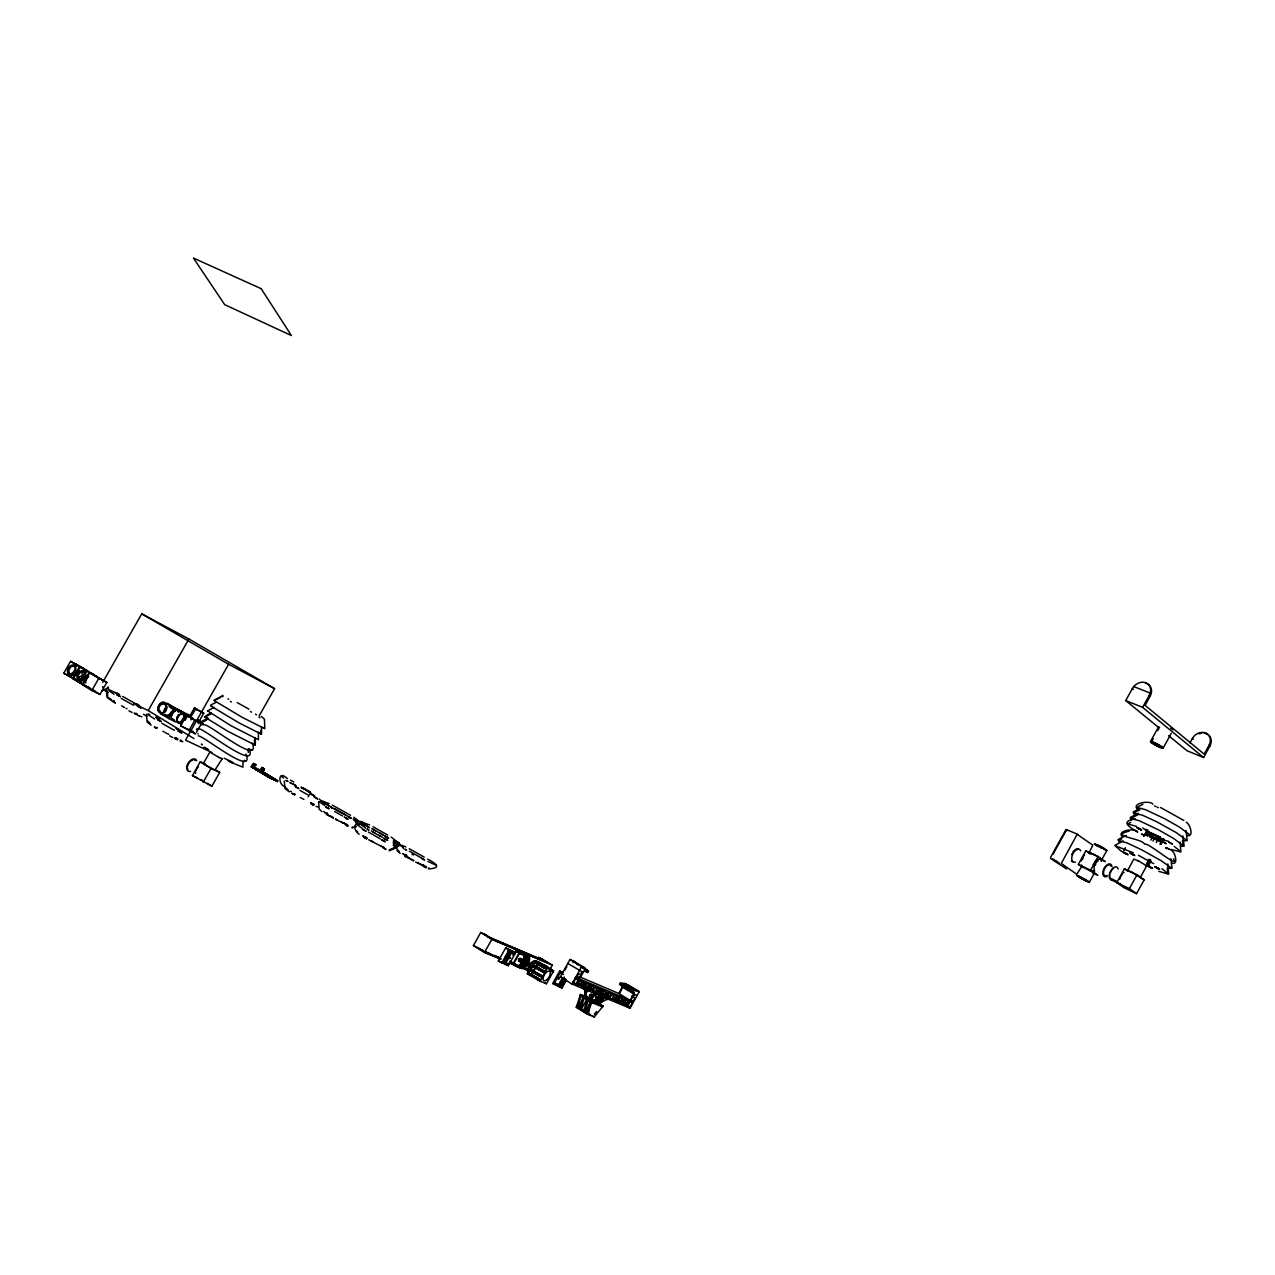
<?xml version="1.0" encoding="UTF-8"?>
<svg xmlns="http://www.w3.org/2000/svg" width="1275" height="1275" viewBox="0 0 1275 1275"><rect width="100%" height="100%" fill="white"/><g stroke="black" fill="none" stroke-linecap="round" stroke-linejoin="round"><path stroke-width="1.5" d="M322.336 801.29L329.173 803.521M358.689 823.347L365.351 825.451M360.108 821.387L369.607 824.973M1085.79 880.77L1089.36 882.22L1085.87 879.957M1089.36 882.284L1094.364 873.136L1081.774 866.41L1083.065 867.526M214.933 770.036L222.105 758.896L221.26 758.179M1101.743 859.605L1097.504 856.593M526.463 962.035L525.985 963.151M86.142 675.208C82.971 687.512 72.34 674.475 83.082 671.319M1101.839 859.573L1106.843 850.505L1103.911 848.433M255.287 737.572L255.335 745.222L227.779 731.26L204.51 716.917L211.092 712.709M207.57 711.004L214.216 707.211M69.248 672.865L70.492 675.224M210.805 752.346L209.881 752.043L219.109 757.573M595.6 992.269L596.716 987.854L595.616 987.392L592.333 990.898L595.6 992.269L592.317 990.245M612.367 999.297L613.482 994.946L612.414 994.5L609.179 997.958L612.367 999.297L609.099 997.289M599.856 1004.126L603.107 1006.134L594.246 1016.94L587.711 1014.342L576.252 1007.218L580.476 994.468L590.102 998.437M577.4 1007.935L581.129 996.046M582.324 1004.62L579.392 1009.178L583.137 997.289M580.539 1009.88L584.285 997.99L586.946 999.09L580.858 1010.007M585.448 1008.668L583.408 1011.665L587.153 999.775M584.556 1012.382L588.301 1000.477L590.962 1001.56L584.858 1012.493M588.604 1010.629L586.548 1013.625L590.325 1001.72L592.971 1002.803M587.711 1014.342L591.951 1001.56L603.107 1006.134M209.881 752.043L203.378 763.502L205.753 765.127M1127.514 870.777L1133.794 859.063L1138.113 860.832M396.573 843.365L405.88 846.935M318.623 801.672L319.132 809.083L321.985 811.665M262.411 773.176L264.451 768.889L261.901 767.438L260.307 770.259L252.514 766.578L262.156 771.375L263.75 768.554M82.477 672.148L83.927 671.527L85.951 672.961M73.87 675.065L75.735 670.857M73.695 674.73C64.531 676.945 70.284 661.837 76.038 666.395M1081.487 866.809L1076.801 874.299L1061.294 863.43L1077.152 834.344L1092.818 845.182L1088.946 853.246M1150.48 741.54L1158.608 726.766M1151.437 742.05L1153.237 738.767M1157.748 730.559L1159.565 727.276M1092.595 872.769L1097.839 875.256L1090.603 870.188L1098.126 856.513L1085.854 850.776L1078.363 864.386L1082.714 867.43M1163.119 748.154A7.14 0.94 27.4 0 0 1154.21 742.576A7.14 0.94 27.4 0 0 1153.078 743.819A7.14 0.94 27.4 0 0 1163.119 748.154L1171.263 733.364M1126.829 853.963L1123.02 852.098L1125.427 847.716M1189.957 742.879L1192.38 738.464A10.328 8.75 -42 0 1 1205.592 732.982A10.328 8.75 -42 0 1 1209.051 745.238L1209.927 745.971L1203.584 757.541L1186.945 750.688L1168.585 735.643M1116.804 882.619L1124.391 868.801L1137.045 874.714L1144.185 879.83L1136.583 893.663L1123.992 887.687L1116.804 882.619L1129.411 888.611L1136.583 893.663M1143.675 836.352L1146.496 831.22M1145.093 834.997L1147.914 829.866M1147.516 831.284L1146.735 833.93L1147.516 831.284L1150.098 832.591M1148.839 834.886L1149.636 832.224M1150.799 832.75L1150.002 835.396L1150.799 832.75L1153.381 834.057L1152.616 833.563M1152.122 836.352L1152.919 833.707M1150.863 840.097L1152.122 837.802L1154.72 839.109L1152.122 837.802M1152.823 836.528L1154.082 834.233L1156.68 835.539L1155.405 837.834L1152.823 836.528L1154.544 834.583M1152.983 841.054L1154.242 838.759M1157.381 835.715L1156.584 838.36L1157.381 835.715L1159.979 837.022M1129.411 888.611L1137.045 874.714M1209.051 745.238L1204.174 754.147L1145.093 705.378L1150.178 696.15A10.71 8.845 -43.9 0 0 1146.751 683.575L1145.811 682.778A10.71 8.861 -43.9 0 0 1132.312 688.643L1125.729 700.565L1157.875 726.877M1156.282 842.536L1157.541 840.241L1155.421 839.285L1157.541 840.241M1159.501 836.671L1158.704 839.317L1156.106 838.01M1159.883 839.843L1160.68 837.197M1146.496 863.892L1149.03 859.286M1150.002 859.796L1140.296 877.471L1131.403 872.084M1149.524 867L1147.484 865.725L1150.703 859.876M1160.84 841.723L1158.704 840.767L1160.84 841.723L1160.043 844.385M1149.094 866.761L1148.201 866.108L1150.927 861.167M1160.648 844.018L1163.485 838.854M1161.111 844.369L1163.947 839.205M1053.07 854.075L1066.346 830.2M1203.584 757.541L1142.623 707.354L1149.237 695.353A10.71 8.861 -43.9 0 0 1145.842 682.794M537.875 979.853L538.592 978.562L528.758 972.968L540.775 979.853L542.034 977.59L530.033 970.705L539.867 976.299L540.584 975.008L530.751 969.414L542.768 976.283L544.568 973.064L532.552 966.179L542.385 971.773L543.118 970.482L533.285 964.888L545.286 971.757L546.561 969.494L534.544 962.625L544.377 968.219L545.094 966.928L534.528 960.872L527.292 973.797L539.739 981.017L546.433 983.758L553.621 970.897L546.003 965.749L534.528 960.872M546.019 967.47L546.736 966.195L535.261 961.334L528.041 974.259M539.739 981.017L540.775 979.853M542.768 976.283L542.034 977.59M545.286 971.757L544.568 973.064M553.621 970.897L546.959 968.076L546.561 969.494M549.748 969.845L552.362 965.159L539.596 957.907M563.183 972.506L559.693 971.024L552.633 983.647L562.036 987.966L566.419 980.124M553.732 984.332L560.777 971.693L559.693 971.024M627.985 984.81L639.285 991.663L630.025 1008.27L571.949 984.013L560.315 976.841L570.021 959.469L573.766 961.302L573.017 962.641M564.697 970.434L566.865 966.562M562.307 978.052L558.562 984.762L559.661 985.448L554.434 983.057L559.183 985.017M558.96 986.707L564.347 977.048M564.028 978.977L560.267 985.702L562.116 986.452L565.861 979.758M564.777 979.088L561.032 985.782L562.116 986.452M580.412 967.486L581.161 966.147L583.089 966.976M571.949 984.013L581.687 966.577L588.428 971.168L587.679 972.49L584.046 970.928L579.503 978.913L630.105 1000.413L634.328 992.683L619.634 984.348L620.351 983.057L625.021 983.519L633.834 990.165M582.994 968.602L583.727 967.263L587.265 970.45L584.412 969.223M578.181 980.013L575.599 978.913L573.352 982.929L575.949 984.029L578.181 980.013L574.866 977.973M578.93 978.674L581.097 974.801L578.515 973.686L576.348 977.574L578.93 978.674L575.599 976.634M585.751 992.619L583.918 995.887L595.377 1002.963L599.457 995.504M577.718 1008.047L582.93 998.707M586.325 993.082L583.695 987.456L585.177 992.38L586.325 993.082L587.871 990.324M598.963 995.297L596.652 999.457L594.038 993.815L595.553 993.863L596.652 999.457L602.119 1001.704L607.777 998.978M595.999 1003.218L600.206 995.807M596.62 1003.473L600.7 996.014M597.242 1003.728L601.449 996.333M597.863 1003.983L601.943 996.54M598.485 1004.238L600.318 1000.971A9.387 8.367 -70.9 0 0 599.712 998.229M600.382 1000.987L602.692 996.843M599.107 1004.493L603.187 997.05M599.728 1004.748L603.92 997.369M605.035 996.221L607.235 992.301L603.362 995.52L605.035 996.221L601.768 994.213M599.553 1002.485A9.371 8.351 -70.4 0 0 602.119 1001.704L604.414 997.576M578.786 976.443L618.789 993.496L623.013 985.814M619.331 993.735L621.403 990.022M622.057 988.731L622.296 987.089L634.217 994.229L633.372 995.616L634.854 994.5M625.435 985.479L626.153 984.204L621.483 983.758L632.99 990.053M621.547 1003.138L623.698 999.281L619.905 1002.453L621.547 1003.138L616.686 1000.158M619.634 984.348L630.982 991.233L631.699 989.958L639.285 991.663M635.062 997.927L632.703 996.923L630.647 1000.636L633.006 1001.64L635.062 997.927L631.842 995.966M500.613 959.119L484.484 952.457L473.408 945.556L480.723 932.503L485.408 934.734M484.484 952.457L491.831 939.356L552.362 965.159M498.286 961.031L505.649 947.883L515.69 952.568L508.374 965.669L498.286 961.031L500.979 962.147M501.649 963.135L509.012 949.971L515.69 952.568M508.948 951.564L503.051 962.099L505.075 962.928L510.972 952.409L507.832 950.863L514.957 953.891L510.51 952.011M509.841 951.724L503.96 962.227L505.075 962.928M505.012 964.522L512.375 951.389M512.741 955.15L514.574 951.883M509.936 961.398L509.219 962.689L516.789 966.546A9.212 8.033 -68.9 0 0 523.977 953.716L519.977 951.357L512.789 964.171L516.279 966.323L516.997 965.048L509.936 961.398L516.997 965.048M516.279 966.323A9.212 8.033 -68.9 0 0 523.451 953.493L522.734 954.784L515.69 951.118L516.407 949.827L523.977 953.716M516.248 951.453L516.965 950.178M514.207 962.784L520.487 951.564M518.511 966.53L519.228 965.255M522.75 966.721L522.591 968.331L523.292 967.056L521.459 968.474A9.164 8.017 -69 0 0 528.615 955.692L529.699 955.613L528.998 956.872L529.699 955.613M524.455 953.047L520.519 950.752L529.125 955.915L528.998 956.872M531.5 974.1L532.759 971.837M533.476 970.546L535.293 967.327M536.01 966.036L537.269 963.773M308.152 796.875L310.606 792.54L307.594 791.074M196.398 732.488L201.514 723.483L198.247 721.507M215.093 769.622L219.683 772.459L211.889 786.213L192.445 775.614L200.271 761.844L205.482 764.235M203.171 782.308L211.013 768.49L219.683 772.459M259.048 716.072L274.587 688.659L188.923 638.998L141.732 613.849L102.701 682.332M255.255 764.522L253.024 767.964L251.175 766.833L253.39 763.406L254.681 764.076M252.163 767.391L254.171 763.837M253.39 763.406L255.972 764.873L253.805 767.359M255.064 769.144L255.462 768.427L264.244 772.65L277.759 780.826L277.36 781.527L255.064 769.144L264.993 773.798M270.762 776.618L270.077 777.989L256.052 769.686L256.45 768.968M257.534 769.494L256.052 769.686M257.853 769.829L257.454 770.546L272.946 777.957L272.547 778.658L264.005 774.531L264.738 773.192M257.741 770.482L258.14 769.765L272.149 778.069M259.223 770.275L260.817 772.124M259.319 771.518L259.813 770.562M260.036 771.168L259.638 771.869L275.145 779.28L274.731 779.997L266.204 775.869L266.921 774.515L265.838 774.005L265.359 774.977L267.368 776.108M261.63 770.355L262.459 767.773L260.307 770.259M260.722 772.379L261.216 771.423M261.487 771.359L260.993 772.315L263.399 772.746M261.327 772.666L263.686 768.458M261.502 772.857L261.997 771.885M262.299 771.933L260.498 771.773L262.889 772.204M262.602 773.67L263.08 772.395L265.072 773.527L264.578 774.499M262.905 773.718L263.67 772.682M263.574 773.415L264.1 772.507L263.511 773.989M263.686 774.18L264.18 773.208L268.324 775.375L267.925 776.077M264.562 773.001L264.084 773.957L262.666 773.112M265.343 773.463L264.849 774.435L266.252 775.296M264.786 775.009L265.646 773.495M265.088 775.041L266.666 774.578M265.742 774.754L266.411 773.973L251.175 766.833M265.869 775.519L266.746 774.323L267.814 774.833L266.985 776.347M266.778 775.837L267.256 774.865M267.288 776.379L268.021 775.327M267.877 776.666L268.595 775.296L267.511 774.786L267.033 775.758L268.435 776.618L268.913 775.646L269.599 776.857M268.069 776.857L268.547 775.869M268.403 777.208L269.105 775.837M268.658 777.128L269.439 776.188L267.431 775.057M268.738 777.479L269.694 776.124M269.471 777.718L269.949 776.73M270.22 776.666L269.742 777.638L271.75 778.786L272.404 777.989M270.332 777.925L271.097 776.969M271.288 777.176L270.635 777.957L269.216 777.097M271.145 778.499L271.623 777.527L269.615 776.379M271.878 777.447L271.4 778.435L272.818 779.296L273.296 778.308M274.89 779.36L274.492 780.077L261.088 772.06M275.48 779.647L276.149 780.858L276.548 780.141L262.57 771.853L261.821 773.208L277.759 780.826M106.797 682.428L89.648 672.993L82.795 684.994L91.816 690.556L99.96 694.413L106.797 682.428L80.07 667.144L73.249 679.097L90.366 688.484L87.385 686.651L88.772 687.448M133.859 703.72L148.219 710.558L188.923 638.998M167.487 716.869L160.698 713.633L168.762 718.542L174.707 708.071L190.501 715.753M189.019 730.017L195.537 733.986L180.652 725.81L186.628 715.275L193.354 718.542M185.066 720.343L187.616 715.833M192.35 718.638L189.385 716.789L194.374 708.008L196.302 708.932M188.812 730.782L194.804 720.232L201.514 723.483M274.587 688.659L228.607 664.275L185.528 740.137L211.809 752.457M196.063 720.694L198.741 722.017L203.713 713.251L200.749 711.386M79.783 682.205L63.75 673.248L70.555 661.327L87.624 670.714M72.643 678.73L79.464 666.777L97.171 676.547M82.763 679.208L84.708 675.814M82.206 684.627L89.043 672.626M91.816 690.556L98.685 678.523M75.974 672.562L75.353 673.63M505.553 956.409L506.334 955.963L505.394 956.919M72.962 666.315L75.99 666.682M78.859 678.507L79.209 680.595L81.791 681.488M324.583 803.601L319.276 799.09M108.534 688.484L108.024 687.002M596.7 1011.473L594.325 1014.055L595.457 1014.773M619.299 1002.198L622.503 998.771L619.809 997.64L619.299 1002.198L616.064 1000.206M611.809 994.245L607.952 997.448L609.067 993.082L611.809 994.245L608.542 992.253M600.127 989.304L596.222 992.524L597.337 988.125L600.127 989.304L596.843 987.296M594.995 987.121L591.058 990.356L592.19 985.942L594.995 987.121L591.696 985.113M582.978 982.037L578.993 985.304L580.109 980.826L582.978 982.037L579.663 980.013M166.196 708.565L165.097 711.593M557.828 977.638L557.765 978.674M1066.585 868.897L1050.664 858.601L1050.552 857.469L1066.059 829.451L1077.71 834.328M359.231 824.75L353.733 819.984M362.196 823.714L353.892 817.259M399.601 843.604L391.074 837.053M518.001 966.323L522.591 968.331M356.076 826.359L352.059 828.049M395.696 846.775L398.836 845.245L393.098 842.887M101.92 690.843L108.391 687.751L107.435 687.48M216.049 699.624L220.527 697.377M215.746 702.525L210.853 705.011L210.837 706.015L239.094 722.925L261.55 734.241L261.502 726.591M206.693 716.104L211.172 713.857M201.609 721.411L207.984 718.207M202.072 722.351L206.55 720.104M1142.878 804.334L1136.822 807.362L1145.619 809.705L1165.143 818.948L1179.63 827.22L1189.161 834.328M1139.738 808.701L1133.172 812.016L1134.399 814.773M1139.85 809.832L1133.666 812.924L1142.559 815.251L1156.808 821.817L1176.554 832.798L1186.117 839.874M1138.336 813.386L1130.144 817.514L1131.387 820.255M1138.336 814.582L1130.638 818.423L1139.515 820.813L1159.007 830.121L1173.494 838.376L1183.104 845.564M1130.766 822.359L1127.61 823.921L1136.455 826.375M1129.252 831.109C1108.087 836.368 1141.667 837.962 1144.536 844.146C1147.803 841.803 1179.71 869.693 1173.558 858.776M1121.681 838.886L1118.526 840.448L1127.291 843.046L1141.476 849.724L1161.222 860.737L1170.88 867.637M1123.195 840.926L1114.828 845.421L1121.538 851.461M318.097 806.884L315.993 806.453M352.936 827.013L352.091 827.093M355.996 826.853L354.88 826.885M182.803 741.731L180.11 741.062M222.009 696.628L222.982 696.58M1135.467 818.837C1118.223 821.61 1131.515 827.969 1137.284 831.985M1137.714 831.922C1134.846 827.523 1115.88 830.79 1122.351 836.703M1126.383 835.364L1118.032 839.54L1119.338 842.185M358.865 824.001L355.566 822.678M361.829 822.981L356.108 820.462M399.234 842.871L393.879 840.544M436.146 865.215L427.938 861.454M324.121 802.931L320.694 801.497M214.551 700.373L215.061 700.692M211.299 705.92L211.953 706.175M205.195 716.853L207.586 717.921M1115.641 845.915L1133.284 852.768M1123.02 852.098L1125.554 853.23M1106.843 850.505L1105.887 850.313M1147.484 865.725L1149.142 866.426M1148.201 866.108L1149.572 866.633M1094.253 873.216L1093.424 872.992M1127.467 870.586L1132.407 872.69M1168.569 841.357L1164.011 840.082M78.428 677.631L82.126 675.511L82.046 671.303M392.11 849.325L399.234 845.676L393.29 841.149M203.378 763.502L204.733 763.996M335.452 819.395L347.517 824.829M222.105 758.896L218.631 757.254M141.876 716.789L139.31 715.976M630.551 989.257L635.221 989.687M189.401 716.757L192.525 718.303M203.713 713.251L200.605 711.689M1186.579 835.284C1194.356 838.36 1190.436 824.192 1186.228 822.184M1183.551 840.783L1187.2 840.608L1186.069 830.615M1180.523 846.297L1184.172 846.154L1182.786 835.826M1170.832 849.389L1180.905 852.035L1180.092 842.058M424.368 859.876L423.348 859.143M1171.454 862.856C1178.753 866.394 1175.566 851.939 1170.96 849.995M405.546 849.405L405.067 849.293M403.012 848.018L403.761 848.576M1166.003 847.54L1168.283 848.576M384.604 841.436L383.743 840.847M387.249 840.05L386.261 839.492M222.997 695.385L213.897 700.389L242.25 717.363L264.802 728.71L264.451 719.148L261.216 716.423M181.64 740.616L180.189 740.074M384.54 838.583L385.56 839.093M389.273 849.883L396.573 846.727L393.242 845.548M389.242 850.839L396.907 847.381L393.417 844.162M365.367 830.902L366.164 831.316L364.698 830.392M387.281 837.277L385.273 836.336L386.102 836.655M362.945 829.451L364.825 830.631M367.375 829.292L367.901 829.419M369.623 827.714L369.001 827.22M347.485 818.853L345.971 818.136M345.668 817.928L344.234 817.036L345.907 817.897M349.573 817.418L350.673 817.96L349.812 817.387M331.373 807.41L348.489 816.653M294.605 794.803L291.895 793.257L293.091 794.038M316.359 798.086L317.124 798.548M313.746 795.425L313.427 795.233M311.849 794.389L312.455 794.851M296.724 787.488L298.302 788.253L297.457 787.695M228.767 760.888L229.851 761.398M1154.513 805.975L1156.09 806.645M1145.603 865.741L1146.655 865.868L1138.479 860.896M428.4 868.913C443.11 868.116 435.173 863.032 427.603 859.143M1168.298 868.323L1172.012 868.323L1170.96 858.697M424.193 866.283L415.682 862.075M428.448 867.972L429.308 868.259M176.619 728.631L176.874 728.838M158.339 718.526L159.742 719.387L158.196 718.638M505.761 963.199L509.108 964.346L506.127 963.119M158.578 718.638L155.678 717.156L157.59 718.112M120.392 696.708L118.957 695.927M117.443 694.971L118.4 695.417M215.316 770.307L205.084 764.809M326.432 812.797L327.42 813.227M1172.378 843.907L1171.247 843.413M1162.051 841.42L1163.167 841.898M1152.951 804.174C1149.938 799.983 1131.164 803.138 1137.412 809.29M319.722 801.529L328.679 805.736M1105.09 849.835L1103.783 849.293M1090.125 853.644L1089.264 852.816L1091.4 853.628M1155.803 867.159L1157.7 868.594M168.969 734.4L167.407 733.683M286.142 780.428L288.118 781.4M1133.491 686.476L1150.433 693.186M86.062 686.269L83.879 685.233M148.123 713.857L149.812 714.526M590.803 1014.868L589.958 1014.278M592.795 1016.111L594.246 1016.94M576.252 1007.218L582.85 1009.848M1125.729 700.565L1142.623 707.354M108.072 689.297L115.26 692.612M1158.784 871.351L1168.745 874.204L1167.804 863.892M533.428 961.796A9.26 8.128 -69.4 0 1 535.914 960.936L535.277 960.665A9.26 8.128 -69.4 0 0 528.073 973.526L528.727 973.797M529.364 974.068L532.775 976.044M527.292 973.797L536.281 977.654M592.827 1000.732L593.321 1000.939A9.371 8.367 -70.4 0 1 591.361 999.202M517.57 966.864L518.096 967.087A9.196 8.033 -68.9 0 0 525.268 954.274L524.742 954.051A9.196 8.033 -68.9 0 1 517.57 966.864L513.315 964.378M519.387 967.613L518.877 967.406A9.196 8.017 -68.9 0 0 526.033 954.593L526.559 954.816A9.18 8.017 -69 0 1 519.387 967.613L515.913 965.462M520.694 968.155L520.168 967.948A9.18 8.017 -69 0 0 527.324 955.15L527.85 955.373A9.18 8.017 -69 0 1 520.694 968.155L516.694 965.781M500.533 961.733L508.374 965.669M555.215 984.252L555.677 984.683M556.298 984.922L562.036 987.966M476.42 947.277L482.348 950.401L479.623 949.285M484.803 951.421L490.317 953.716M493.999 955.246L499.513 957.525M480.739 949.971L483.464 951.102M489.855 953.748L493.17 955.82M526.655 969.016L529.284 970.769M484.07 952.043L486.779 953.174M487.464 953.445L489.313 954.21M493.839 956.091L495.672 956.856L491.21 954.306M497.68 957.684L499.497 958.433L496.198 956.378M511.801 963.533L513.586 964.267M517.953 966.083L519.722 966.817M526.272 969.526L521.252 966.769M511.355 963.565L529.268 970.992M473.408 945.556L477.296 947.421M528.902 965.382L529.555 965.653A9.26 8.128 -69.4 0 0 528.95 966.944M560.315 976.841L565.781 979.136M515.69 951.118L522.734 954.784M562.227 971.693L563.327 972.363M534.082 962.067A9.244 8.112 -69.4 0 1 536.552 961.207L537.205 961.477A9.244 8.112 -69.4 0 0 535.946 961.796M536.584 962.083A9.244 8.112 -69.5 0 1 537.843 961.748L538.48 962.019A9.244 8.112 -69.5 0 0 537.221 962.354M542.528 964.267L539.118 962.29A9.228 8.112 -69.5 0 0 537.859 962.625M1140.009 829.387L1140.934 829.674L1139.611 828.75M1172.586 844.13L1170.753 843.253M1164.473 842.998L1166.147 843.668L1164.537 842.632M486.954 936.201L489.664 937.364M543.309 960.282L490.269 937.619L484.739 934.208M546.353 961.589L538.417 957.19M488.054 936.886L496.613 941.173M491.449 938.336L497.951 941.747L492.787 938.91M497.792 941.046L504.262 944.44L499.131 941.619M505.41 944.313L514.59 948.855M509.012 945.843L515.897 949.413L510.813 946.608M516.981 949.253L522.049 952.027L515.69 948.696L520.758 951.469M521.81 951.309L528.121 954.624L523.101 951.851M528.344 954.098L535.723 957.86M531.818 955.581L538.082 958.864M533.093 956.122L539.341 959.406L534.352 956.664M540.297 959.198L545.254 961.924L539.038 958.673L544.011 961.398M544.951 961.191L547.421 962.242M491.401 938.958L494.094 940.105M500.453 942.815L496.453 940.488L502.94 943.883M509.203 946.544L504.087 943.739L510.526 947.118M525.093 953.333L526.846 954.082M532.089 956.314L526.591 953.349L533.364 956.856M547.565 962.912L543.708 960.665L550.673 964.235M1168.633 849.182L1169.589 849.485L1168.713 848.831M422.965 858.968L421.372 858.139L422.344 858.633M483.735 934.224L486.444 935.388M540.743 958.609L543.214 959.661M1079.303 876.515L1077.726 876.005L1078.841 876.929M633.5 995.504L634.807 994.484L637.149 995.488M1162.178 839.285L1159.868 838.217M326.687 813.434L325.731 812.828L327.037 813.609M422.392 865.024L423.762 865.279M630.982 991.233L634.328 992.683M583.312 972.267L581.129 973.16L582.022 971.709L567.773 963.47M328.344 808.398L325.954 806.979L326.751 807.537M635.795 989.958L637.564 990.723M1131.419 853.533L1130.558 853.214L1131.403 853.883M1133.22 854.84L1134.878 855.541L1132.806 854.25M1091.145 853.373L1093.44 854.553M77.807 681.44L79.751 682.38M344.648 823.698L343.198 823.012M1126.447 854.075L1128.072 854.76L1126.462 853.74M1156.186 867.335L1154.513 866.633L1156.138 867.669M1157.971 868.626L1159.66 869.343L1158.401 868.53M1150.895 867.701L1151.835 868.02L1149.397 866.458M293.091 784.077L294.923 785.257M295.848 786.834L296.788 787.488M181.034 732.551L180.412 732.248M192.445 775.614L197.705 777.957M1146.257 833.579L1148.377 834.535M1149.54 835.045L1151.66 836.002M1159.405 839.492L1162.003 840.815L1163.278 838.504M138.226 705.123L139.756 705.872L136.871 704.406M138.003 706.334L137.764 706.143M137.365 715.1L139.437 716.024M1086.332 881.025L1088.404 881.774L1087.304 880.85M1157.333 807.187L1158.306 807.697M1066.203 830.232L1067.159 830.583L1066.155 830.328M560.076 972.952L563.55 974.562M177.352 709.235L192.095 718.08M1101.823 860.003L1105.313 861.629L1098.126 856.513M1141.013 878.347L1144.185 879.83M224.081 758.211L232.831 762.322M1137.89 827.794L1139.818 828.766M1139.579 829.18L1141.667 830.041L1140.041 829.005M1162.37 841.42L1164.314 842.392M1079.208 876.355L1080.897 877.264M1080.323 876.993L1076.785 875.495L1080.833 878.14M1098.413 845.437L1094.348 843.715L1095.098 844.592M263.574 772.937L252.896 767.837L254.904 764.283L255.972 764.873M1116.47 881.184L1111.274 878.714A5.913 3.283 -64.1 0 1 1110.35 877.917M1110.828 879.67L1119.498 883.782M1078.363 864.386L1090.603 870.188M63.75 673.248L71.942 677.137M261.901 767.438L262.028 769.287L263.877 770.403M264.451 768.889L263.192 768.219L262.156 771.375M168.762 718.542L175.52 721.778L172.3 719.817M180.652 725.81L185.704 728.216M103.355 689.185L106.941 690.891M1131.865 853.74L1129.857 852.816L1131.833 854.138M1132.774 854.633L1134.144 855.158L1132.343 853.899M1155.835 867.08L1156.632 867.542M404.446 854.617L405.785 855.27M421.164 864.434L419.475 863.589M380.795 845.915L381.99 846.488M1157.525 868.418L1158.688 868.721M1125.092 852.991L1124.263 852.895M1150.464 867.494L1152.552 868.403L1150.512 867.128M405.275 854.617L406.422 855.174M582.085 1009.927C576.89 1007.919 591.584 1016.685 589.353 1014.167M195.968 708.773L194.374 708.008L196.175 709.171M308.773 791.679L309.889 792.142L308.933 791.44M69.344 676.069L67.782 675.399L76.58 680.181M1160.425 807.442L1183.822 820.447M197.561 721.06L202.916 723.594M198.087 721.379L203.044 723.786M233.787 763.47L242.999 767.199L242.951 761.334M423.842 865.39L424.065 865.725M1137.746 860.545L1138.734 861.135M1099.018 845.739L1095.623 844.751M1086.284 881.105L1084.611 880.196M177.576 738.847L178.07 738.91M382.835 840.512L381.368 839.587L383.663 841.006M384.189 841.261L385.225 841.771L384.078 841.038M325.683 806.772L326.671 807.33M207.219 749.206L208.622 749.907L206.917 748.823M295.194 794.245L293.935 793.592M157.415 727.77L156.538 727.324M1093.026 854.234L1096.771 856.178M287.321 778.579C277.647 769.032 277.934 785.241 285.265 786.787M316.726 798.437L317.778 798.979L316.678 798.278M329.97 806.485L328.966 806.007L330.05 806.469M331.659 807.569L332.679 808.079L331.293 807.202M114.256 701.154L113.379 700.756L114.033 701.25M137.254 714L135.867 713.283M1159.644 837.213L1154.943 834.838M1157.397 837.022L1159.565 838.073M295.019 785.273L296.071 785.798L294.987 785.113M296.103 786.946L295.051 786.42L296.453 787.297M158.546 720.056L157.351 719.451L158.419 720.152M160.204 721.14L161.431 721.73L160.331 721.044M315.021 797.353L313.969 796.827L314.75 797.369M79.608 671.75L80.532 672.148L79.735 671.654M94.844 690.811L93.936 690.349M1080.515 876.977L1082.14 877.901M1085.599 880.786L1083.989 879.878M1098.747 845.5L1100.293 846.393M1139.149 828.511L1136.599 827.395L1139.754 829.356M1142.974 834.966C1148.217 837.452 1139.212 832.208 1142.065 834.456M259.112 717.379L259.925 717.777M197.322 721.395L195.633 720.471M343.039 822.933L341.381 822.088M353.127 818.933L356.187 820.494M69.79 676.276L71.83 677.36M126.958 708.788L126.034 708.31M303.928 799.457L302.637 798.803M1132.965 854.808L1131.642 854.107M1156.457 867.367L1157.796 868.068M1126.192 854.043L1124.279 853.007M1081.232 877.343L1083.495 878.523M195.808 708.645L196.669 709.123M308.885 791.807L307.132 790.835M290.015 782.786L291.529 783.488L290.126 782.547M303.593 788.396L301.012 787.201L303.801 788.938M1099.496 845.867L1101.01 846.664M1100.787 847.843L1101.584 848.353M426.36 867.016L424.989 866.267M154.912 727.212C152.219 726.097 159.678 729.953 155.279 727.419M227.89 698.812L228.735 699.274M171.328 706.477L172.157 706.908M175.998 709.458L174.245 708.518M159.869 720.965L160.586 721.204M346.704 818.518L348.043 819.188L346.609 818.295M367.949 829.627L369.033 830.137L367.582 829.228M385.225 838.918L383.918 838.249L384.795 838.807M405.386 849.485L406.677 850.122L405.801 849.58M424.495 860.003L423.507 859.446M291.353 791.743L290.365 791.217M363.646 829.802L362.339 829.164L363.773 830.041M205.578 748.09L203.793 747.182L205.928 748.521M311.833 803.138L310.718 802.66L311.913 803.425M206.821 748.999L207.618 749.254M231.126 762.338L232.895 763.231L231.173 762.147M293.011 783.982L293.983 784.539M293.648 784.348L292.294 783.663L293.377 784.348M116.487 692.978L119.611 694.811L117.204 693.616M117.141 693.361L115.627 692.58L117.316 693.648M137.286 704.422L136.345 703.975L137.126 704.517M297.489 787.87L298.844 788.572L297.76 787.87M139.676 707.29L141.222 708.055L139.836 707.195M348.155 816.446L349.988 817.45M387.887 837.818L386.931 837.277M178.548 729.81L179.504 730.24M1138.4 855.318L1153.732 863.669M196.238 708.852L197.067 709.33M201.036 711.928L203.012 712.852L201.179 711.625M1081.152 878.427L1084.148 880.053M304.024 788.619L301.777 787.552L302.669 788.253M190.469 730.527L189.593 730.049M169.639 735.882L172.81 737.54M128.918 710.797L132.074 712.454M419.3 863.494L417.515 862.553M290.381 780.141L293.824 781.957M332.217 805.067L350.561 815.283M166.483 733.205L164.921 732.376M80.261 682.635L82.429 683.814M83.369 684.962L77.52 681.535M583.073 1010.422L584.763 1011.346M303.705 788.396L306.526 789.942M167.025 715.944L167.471 716.183A5.339 4.176 -63 0 1 165.511 715.705M175.679 737.54L176.731 738.113M631.731 988.986L630.822 988.508L631.778 989.097M1139.101 829.037L1137.842 828.336M137.859 704.932L138.943 705.378M366.897 828.846L367.774 829.308M327.452 807.936L329.141 808.796L327.723 807.904M386.07 839.556L387.696 840.4L386.835 839.843M118.782 695.624L116.838 694.652L117.906 695.305M139.102 706.78L137.206 705.808L138.258 706.493M119.515 696.262L117.953 695.385M382.452 840.097L383.934 840.926M383.042 840.448L382.245 840.161M158.674 720.072L159.742 720.662M179.201 731.34L180.253 731.93M160.06 721.108L159.008 720.534M312.885 803.983L314.383 804.732L313.283 803.967M402.645 853.597L403.617 854.234M406.119 855.653L404.637 854.967L405.896 855.78M407.347 856.577L406.374 856.051M205.339 747.899L206.582 748.6M207.076 749.19L205.817 748.505M230.281 761.637L228.082 760.506L230.233 761.844M366.451 837.771L364.953 836.926M115.403 703.019L113.571 701.935L115.228 702.716M135.182 713.649C131.197 711.721 139.437 715.928 135.389 713.968M304.247 788.683L305.378 789.305M312.742 794.851L311.068 793.974L311.897 794.516M368.14 826.774L366.626 825.961L367.742 826.742M386.421 836.83L384.827 836.002L385.927 836.703M331.596 807.569L330.623 807.043M387.026 837.356L388.524 838.105L387.106 837.213M122.607 696.453L134.768 703.194M411.809 854.075L413.562 855.031M133.62 705.298L121.237 698.413M174.468 730.336L161.941 723.371M1152.361 834.36L1149.986 833.005M1100.947 846.743L1102.508 847.492M195.362 720.375L193.688 719.451M372.969 826.758L387.743 835.077M409.259 848.72L424.208 857.119M371.822 828.814L375.535 830.822M1083.431 878.587L1084.993 879.352M237.214 702.605L248.96 709.171M306.813 790.707L305.076 789.735M169.097 717.586L168.141 717.06M199.792 711.291L198.661 710.669M335.676 818.996L337.524 820.016M1101.584 847.078L1103.895 848.289M1098.572 846.743L1099.496 847.142M379.966 833.085L383.807 835.205M345.907 815.06L334.48 808.557M307.705 794.755L299.896 790.357M420.862 857.661L409.371 851.126M372.826 832.017L380.667 836.416M378.946 835.3L382.867 837.484M342.577 815.936L334.688 811.49M380.253 838.823L368.443 832.097M301.681 798.278L300.199 797.433M312.327 804.413C308.056 802.214 316.296 806.613 312.04 804.429M406.167 856.673L404.765 855.987L413.562 860.896M157.877 718.494L156.841 717.905M406.008 856.752L407.442 857.485L403.123 853.708M347.661 825.18L346.226 824.351M179.552 731.818L181.958 732.998L180.843 732.312M347.039 825.578C342.752 823.379 351.183 827.858 346.8 825.626M72.388 677.663L73.472 678.268M124.488 707.466L123.436 706.892M176.572 738.321L175.52 737.715M1082.061 878.842L1080.451 878.013M198.868 710.271L199.984 710.908M173.767 708.262L172.81 707.721M312.646 794.771L313.634 795.313M368.523 826.949L366.961 826.264M316.168 798.182L315.18 797.624M385.448 838.998L386.437 839.556M386.166 839.651L385.193 839.093M139.357 707.163L138.322 706.573M177.862 729.204L178.898 729.794M188.158 729.268L187.218 728.726M202.295 780.22L201.052 779.503M383.217 835.157L372.459 828.766M497.521 956.935L501.155 958.896M484.819 951.66L490.652 954.768L488.516 953.19M1084.69 879.288L1085.694 879.75M413.753 860.497L411.538 859.238M371.041 840.639L372.906 841.707M198.247 710.398L197.035 709.729M306.414 789.942L307.642 790.596M1170.083 842.903L1168.952 842.217M1164.107 842.377L1165.43 843.078M1163.087 842.297L1162.657 842.042M1167.247 848.481L1165.972 847.652M1157.588 868.052L1158.401 868.434M1126.032 853.485L1126.829 853.852M423.651 859.35L422.503 858.856M348.697 816.956L351.215 818.263L350.115 817.562M167.662 716.789L166.34 716.024M163.869 731.77L162.865 731.197M346.274 818.088L347.613 818.853M327.101 807.728L325.747 806.963M293.409 794.022L294.605 794.771M324.631 812.111L323.707 811.553M117.89 693.775L118.942 694.349M327.978 815.107C331.755 817.466 324.025 812.828 327.707 815.155M365.782 837.133L366.722 837.691M177.193 729.093L176.046 728.312L177.129 728.997M179.042 731.515L177.878 730.718L178.978 731.42M206.47 748.584L207.745 749.27M197.784 710.127L196.541 709.442M141.732 613.849L228.607 664.275M192.796 718.893L191.553 718.207M371.296 830.902L375.041 833.085M333.444 817.721L329.906 815.617M333.285 818.168L329.332 815.825M368.587 839.747L384.253 847.827L383.424 847.062M1085.296 879.622L1086.364 880.148M122.942 706.605L121.587 705.792M1102.811 847.779L1105.839 849.819M175.392 708.725L176.843 709.601M307.371 790.484L309.092 791.472M304.247 789.209L302.51 788.221M255.462 714.159L256.498 714.765M250.506 711.546L251.558 712.167M230.361 701.409L231.397 702.031M196.079 709.171L196.908 709.617M425.691 866.41L426.503 866.904M74.492 678.858L75.751 679.639M1080.276 877.822L1078.586 876.897M171.487 706.956L170.452 706.318M409.801 858.218L404.303 854.76M229.787 761.589L228.974 761.159M119.515 696.038L120.312 696.564M117.412 694.971L118.224 695.497M205.498 748.266L204.669 747.819M1147.819 831.714L1149.668 832.83M307.801 790.739L308.646 791.185M84.421 671.256L85.935 672.69M197.912 720.024L201.243 722.048M197.498 719.817L201.673 722.447M181.448 711.338L166.643 703.178L174.707 708.071M178.596 710.048C192.653 719.004 188.413 719.849 195.856 708.98M186.628 715.275L194.804 720.232M183.233 713.681L186.628 715.737M183.68 714L187.011 716.008M625.021 983.519L636.352 990.388M627.539 986.659L632.065 989.4M620.351 983.057L631.699 989.958M1097.201 845.947L1096.022 845.213M195.665 708.916L196.525 709.378M252.37 764.713L254.235 765.845M584.906 967.98L573.256 960.888L575.615 963.023M271.814 777.718L273.806 778.85M570.021 959.469L581.687 966.577M255.462 768.427L277.36 781.527M576.81 964.091L577.957 964.793L574.419 961.589M582.611 967.629L588.428 971.168M263.176 773.638L265.184 774.786M267.543 776.3L269.551 777.447M176.651 721.395L181.656 724.455M584.364 970.466L587.679 972.49M629.77 999.664L633.006 1001.64M618.789 993.496L630.105 1000.413M70.555 661.327L79.464 666.777M191.537 718.16L190.612 717.57M148.219 710.558L193.912 738.512M625.196 1005.322L630.025 1008.27M1158.019 868.307L1158.927 868.753M103.132 689.536L108.184 692.644M143.485 714.319L146.848 716.391M591.919 989.767L595.202 991.775M606.278 998.931L607.41 999.632M594.038 993.815L595.186 994.532M572.618 981.989L575.949 984.029M523.069 952.68L527.85 955.373M537.843 961.748L541.891 963.996M521.268 951.899L526.033 954.593M536.552 961.207L539.962 963.183M535.277 960.665L538.688 962.641M600.971 1001.003L602.119 1001.704M545.094 966.928L546.959 968.076M551.055 971.04L552.904 972.172M74.906 678.969L77.871 680.786M90.971 688.867L99.96 694.413M588.301 997.688L591.568 999.712M587.679 997.433L594.214 1001.465M585.177 996.413L593.975 1001.704M601.481 1006.294L602.629 1006.995L591.472 1002.437L579.998 995.345M543.118 970.482L544.967 971.63M480.723 932.503L491.831 939.356M505.649 947.883L509.012 949.971M580.476 994.468L591.951 1001.56M200.271 761.844L211.013 768.49M1086.396 880.276L1087.559 880.882M365.638 837.404L367.232 838.392M540.584 975.008L542.449 976.156M525.396 968.49L528.647 970.514L524.758 968.219M544.584 982.611L546.433 983.758M531.308 974.865L534.066 976.586M1169.86 842.663L1169.032 842.09M311.467 794.293L314.829 796.11L314.001 795.584M366.658 838.599L362.61 835.97M514.622 964.92L518.096 967.087M528.073 973.526L531.484 975.518M577.479 1005.035L578.611 1005.752M580.619 1006.995L581.767 1007.696M584.619 1009.481L585.767 1010.183M587.775 1011.442L588.923 1012.143M496.868 956.664L500.167 958.704M478.826 948.09L482.954 950.656M84.883 685.249L86.094 686.062M207.315 783.344L211.889 786.213M308.598 791.217L310.494 792.413M154.642 719.052L147.948 714.622M114.097 694.174L109.092 690.97M1097.185 845.803L1095.91 844.974M202.183 744.759L201.322 744.122L202.088 744.632M113.108 701.792L107.036 697.441L106.287 689.648M587.616 1013.019L588.588 1013.641M402.996 847.253L397.386 843.413M1146.926 830.153L1145.524 829.18M1147.532 831.555L1142.687 827.921M366.228 824.989L361.08 821.451M364.921 827.029L359.678 823.427M204.478 724.806C209.323 723.945 261.678 767.183 252.163 743.07M328.265 804.796L323.165 801.226M405.45 854.585L406.613 855.334M361.957 828.16L356.458 824.319M324.599 805.465L319.419 801.816M343.852 822.805L345.174 823.666M327.229 813.928L328.36 814.661M327.691 814.805L324.87 812.812M289.361 791.855L285.01 788.603L284.277 781.033M198.199 735.882C202.964 735.181 255.414 778.212 245.932 754.067M146.482 714.303L147.135 722.048L151.135 725.188M108.614 697.68L111.578 699.752M288.23 790.07L285.6 787.52M422.487 864.769L424.145 865.964M399.426 851.652L398.533 850.951M396.7 845.213L397.178 850.696L398.772 852.258M1161.923 868.721L1167.932 873.455L1167.263 868.227M1056.529 861.231L1059.541 863.318M1052.704 858.76L1057.23 861.9M398.661 852.178L400.238 853.278M283.624 778.053L281.122 776.204M363.407 835.906L364.347 836.559M359.12 834.328C349.796 826.758 356.793 818.407 365.415 828.144M1174.179 846.393L1180.06 851.11M199.41 728.981C204.335 728.758 258.697 772.857 249.055 748.568M1085.854 850.776L1090.173 853.852M286.158 780.475L286.955 781.049M1124.391 868.801L1127.259 870.841M150.099 723.371L147.916 721.204M1151.437 837.627L1149.317 836.671M1156.68 835.539L1155.405 837.834M263.017 727.467L264.132 728.392M259.909 732.934L261.088 734.018L260.738 730.432M253.709 743.883L254.809 744.759M250.617 749.349L251.701 750.242M1132.312 688.643L1133.252 689.424M1192.38 738.464L1193.257 739.197M1149.237 695.353L1150.178 696.15M1205.56 732.982L1206.437 733.715M244.418 760.298L245.485 761.207M357.59 832.065L356.968 831.029M398.438 850.839L397.88 849.915M107.737 696.612L107.307 691.305M1182.499 840.48L1182.881 843.779M207.554 710.86L230.934 725.698L258.442 739.739L258.395 732.073M254.394 739.755L254.633 743.086M248.035 749.094L248.29 752.425M529.125 955.915A9.164 8.017 -69 0 1 521.985 968.681M520.901 962.067A1.594 1.403 -69 0 1 522.128 959.151A1.594 1.403 -69 0 0 519.977 959.724A1.594 1.403 -69 0 0 520.726 961.988M522.511 960.808A1.594 1.403 -69 0 1 521.459 961.956M523.85 960.537A1.594 1.387 -69 0 1 523.403 962.067M521.188 961.828A1.594 1.387 -69 0 1 522.16 959.501M531.261 968.522A1.61 1.403 -69.3 0 1 532.392 965.797M530.894 968.49A1.61 1.403 -69.3 0 1 530.48 966.354A1.61 1.403 -69.3 0 1 532.456 965.701M528.376 972.49A9.26 8.128 -69.4 0 1 528.519 968.299M530.32 964.474A9.26 8.128 -69.4 0 1 532.297 962.513M537.285 963.422A9.228 8.112 -69.5 0 1 539.755 962.561M531.691 968.474A1.594 1.403 -69.3 0 1 532.312 966.291M529.587 967.215A9.244 8.112 -69.4 0 1 530.193 965.924M534.209 970.976A5.562 2.598 -58.9 0 1 535.006 969.191M536.982 966.625A5.562 2.598 -58.9 0 1 537.859 965.908M592.604 999.712A9.371 8.351 -70.4 0 1 591.855 998.612M596.652 999.457A9.403 8.383 -70.3 0 1 585.177 992.38L585.687 992.587A9.403 8.383 -70.3 0 0 585.878 993.99M591.727 997.656A1.626 1.45 -70.6 0 0 592.716 995.265A1.626 1.45 -70.6 0 1 591.791 997.688M590.962 997.688A1.626 1.45 -70.6 0 1 590.07 995.552A1.626 1.45 -70.6 0 1 592.19 994.707A1.626 1.45 -70.6 0 0 590.134 995.568A1.626 1.45 -70.6 0 0 591.026 997.719M597.146 999.648A9.403 8.383 -70.3 0 1 586.277 995.313M591.568 997.815A1.626 1.45 -70.6 0 1 592.333 995.09M593.178 995.233A1.626 1.45 -70.6 0 1 593.528 995.934M593.497 996.779A1.626 1.45 -70.6 0 1 592.763 997.783M591.01 997.576A1.626 1.45 -70.6 0 1 592.158 994.787M598.389 1000.174A9.387 8.367 -70.3 0 1 595.823 1000.955M593.226 1000.859A9.387 8.367 -70.3 0 1 588.875 998.182M594.023 1000.811A9.403 8.367 -70.3 0 1 588.365 997.974M592.461 997.608A1.626 1.45 -70.6 0 1 593.576 995.616M592.094 997.799A1.626 1.45 -70.6 0 1 593.465 995.345A1.626 1.45 -70.6 0 0 592.03 997.767M597.879 1000.971A9.387 8.367 -70.4 0 0 599.138 1000.477A9.403 8.367 -70.9 0 0 598.469 997.719M593.975 1001.178A9.387 8.367 -70.4 0 1 590.532 999.441M589.624 998.484A9.387 8.367 -70.4 0 1 588.859 997.385M597.067 1001.465A9.387 8.367 -70.4 0 0 599.633 1000.684A9.387 8.367 -70.9 0 0 599.489 999.313M593.226 1001.003A9.387 8.367 -70.4 0 1 590.118 998.692M600.35 1002.007A9.371 8.351 -70.4 0 0 601.609 1001.512A9.371 8.351 -71 0 0 601.354 1000.078M598.31 1001.975A9.371 8.367 -70.4 0 0 600.876 1001.194A9.387 8.351 -71 0 0 600.732 999.823M593.975 1001.305A9.371 8.367 -70.4 0 1 590.867 998.994M597.003 998.277A9.403 8.367 -70.9 0 1 597.21 999.68M597.226 997.209A9.403 8.367 -70.9 0 1 597.832 999.935M598.246 998.803A9.403 8.367 -70.9 0 1 598.453 1000.19M190.597 771.391A6.997 4.239 -57.5 0 1 187.967 763.422A6.997 4.239 -57.5 0 1 196.701 760.649M194.358 759.9A5.945 3.602 -57.5 0 1 195.473 760.553M187.935 769.494A5.945 3.602 -57.5 0 1 187.473 768.06M187.473 766.897A5.945 3.602 -57.5 0 1 187.951 764.968M188.222 764.331A5.945 3.602 -57.5 0 1 189.353 762.498M189.8 761.956A5.945 3.602 -57.5 0 1 190.804 761.032M191.33 760.649A5.945 3.602 -57.5 0 1 192.907 759.932M195.537 773.431A7.013 4.223 -57.5 0 1 195.681 771.981M196.143 770.467A7.013 4.223 -57.5 0 1 196.86 768.952M197.306 768.219A7.013 4.223 -57.5 0 1 198.326 766.897M1072.658 861.725A7.028 3.984 -64.2 0 1 1071.542 860.768M1071.606 854.585A7.028 3.984 -64.2 0 1 1071.924 853.804M1072.753 852.322A7.028 3.984 -64.2 0 1 1073.725 851.015M1074.267 850.457A7.028 3.984 -64.2 0 1 1077.598 848.799M1078.092 848.847A7.028 3.984 -64.2 0 1 1078.57 848.991M1081.742 865.438A6.901 3.889 -64.2 0 1 1081.487 864.976M1081.343 860.928A6.901 3.889 -64.2 0 1 1081.806 859.382M1082.14 858.617A6.901 3.889 -64.2 0 1 1082.937 857.167M1083.893 855.876A6.901 3.889 -64.2 0 1 1084.419 855.334M1082.682 858.84A5.849 3.299 -64.2 0 1 1083.001 858.218M1100.851 859.78A6.933 3.873 -64.1 0 1 1101.154 860.195M1094.699 871.925A6.933 3.873 -64.1 0 1 1093.822 871.574M1093.472 871.255A6.933 3.873 -64.1 0 1 1092.914 870.379M1093.249 864.769A6.933 3.873 -64.1 0 1 1093.567 864.004M1094.38 862.538A6.933 3.873 -64.1 0 1 1095.337 861.262M1095.862 860.705A6.933 3.873 -64.1 0 1 1099.13 859.063M1099.624 859.095A6.933 3.873 -64.1 0 1 1100.07 859.238M1107.067 876.403A6.949 3.873 -64.1 0 1 1102.827 873.184A6.949 3.873 -64.1 0 1 1107.082 864.769A6.949 3.873 -64.1 0 1 1112.007 866.649M1107.13 875.495A5.913 3.283 -64.1 0 1 1103.528 873.152A5.913 3.283 -64.1 0 1 1106.525 866.123A5.913 3.283 -64.1 0 1 1111.067 866.235M1101.106 861.039A5.881 3.299 -64.1 0 1 1101.377 861.374M1094.587 870.442A5.881 3.299 -64.1 0 1 1096.006 862.808M1096.436 862.282A5.881 3.299 -64.1 0 1 1098.285 860.784M1204.11 733.141A10.328 8.75 -42 0 1 1209.927 745.971M1199.122 733.922A10.328 8.75 -42 0 1 1201.624 733.221M1095.48 864.848A4.845 2.709 -64.1 0 1 1095.735 864.323M1075.494 862.091A7.028 3.984 -64.2 0 1 1072.737 854.186A7.028 3.984 -64.2 0 1 1080.738 850.823M1165.924 848.098A16.623 1.626 27.8 0 1 1166.513 848.767M1170.88 728.009A7.14 0.988 27.2 0 1 1171.916 728.726M1172.331 729.045A7.14 0.988 27.2 0 1 1173.096 729.953M1171.135 728.439A6.056 0.845 27.2 0 1 1171.486 728.71M1112.278 879.782A6.965 3.873 -64.1 0 1 1110.573 871.08A6.965 3.873 -64.1 0 1 1118.207 869.008M1109.888 876.515A5.913 3.283 -64.1 0 1 1109.919 874.714M1110.445 872.722A5.913 3.283 -64.1 0 1 1111.051 871.431M1111.816 870.235A5.913 3.283 -64.1 0 1 1112.246 869.709M1113.155 868.817A5.913 3.283 -64.1 0 1 1113.617 868.482M1121.235 884.595A6.997 3.857 -64.1 0 1 1120.47 884.053M1120.167 883.655A6.997 3.857 -64.1 0 1 1119.912 883.177M1119.801 879.113A6.997 3.857 -64.1 0 1 1120.024 878.316M1120.295 877.535A6.997 3.857 -64.1 0 1 1122.398 873.981M1123.482 872.913A6.997 3.857 -64.1 0 1 1124.04 872.514M200.653 723.802A5.339 4.223 -63.2 0 1 203.426 724.949M198.31 733.954A5.339 4.223 -63.2 0 1 197.832 733.794M201.004 724.582A4.526 3.586 -63.2 0 1 201.848 724.79M198.199 722.686A5.355 4.223 -63.2 0 1 198.677 723.674M198.071 728.455A5.355 4.223 -63.2 0 1 196.892 729.969M193.258 731.388A5.355 4.223 -63.2 0 1 192.254 731.133M197.227 728.583A4.542 3.586 -63.2 0 1 196.892 729.013M190.772 719.53A4.558 3.602 -63.2 0 1 191.091 719.833M180.189 711.785A5.307 4.16 -63.1 0 1 184.477 715.673A5.307 4.16 -63.1 0 1 180.46 721.698M177.878 721.634A5.307 4.16 -63.1 0 1 177.034 721.124M181.48 712.566A4.494 3.538 -63.1 0 1 183.6 714.637M183.68 717.14A4.494 3.538 -63.1 0 1 183.09 718.654M182.102 719.913A4.494 3.538 -63.1 0 1 181.703 720.248M177.862 710.143A5.323 4.176 -63.1 0 1 178.452 711.02M175.121 709.012A5.323 4.176 -63.1 0 1 177.082 709.49M174.197 719.722A5.339 3.315 -57.9 0 1 171.153 716.582A5.339 3.315 -57.9 0 1 174.803 710.685A5.339 3.315 -57.9 0 1 179.01 711.944M178.133 716.391A5.339 3.315 -57.9 0 1 177.416 717.458M177.894 711.402A4.542 2.821 -57.9 0 1 178.277 712.024M178.293 714.685A4.542 2.821 -57.9 0 1 177.91 715.673M177.05 717.06A4.542 2.821 -57.9 0 1 176.699 717.474M172.874 718.877A4.542 2.821 -57.9 0 1 172.332 718.462M171.822 715.689A4.542 2.821 -57.9 0 1 175.52 710.988M170.34 706.207A5.339 4.176 -63 0 1 172.492 711.147A5.339 4.176 -63 0 1 168.539 715.992M165.097 715.418A5.339 4.176 -63 0 1 164.411 714.637A5.323 3.315 -57.9 0 0 165.256 714.877M171.631 711.912A4.542 3.554 -63 0 1 171.44 712.422M164.395 712.295A4.542 3.554 -63 0 1 166.499 707.609M163.997 711.912A4.558 3.554 -63 0 0 164.714 704.374A4.558 3.554 -63 0 0 158.722 708.709A4.558 3.554 -63 0 0 163.997 711.912A4.542 3.554 -63 0 1 166.467 707.099M168.922 705.218A5.323 3.315 -57.9 0 1 170.053 705.633M159.901 711.625A5.323 3.331 -57.9 0 1 159.439 704.278A5.323 3.331 -57.9 0 1 165.686 704.31M160.188 710.892A4.51 2.821 -57.9 0 1 159.837 710.844M158.737 710.032A4.51 2.821 -57.9 0 1 158.722 706.541M159.184 705.569A4.51 2.821 -57.9 0 1 164.252 703.051M170.292 707.163A4.542 3.554 -63 0 1 171.089 708.215M170.993 712.215A4.542 3.554 -63 0 1 165.112 714.542M169.145 706.589A4.542 3.554 -63 0 1 169.942 706.908M83.417 675.431A5.164 3.921 -62.8 0 1 82.795 676.515M82.413 676.993A5.164 3.921 -62.8 0 1 81.552 677.838M74.157 664.992A5.164 3.395 -57.1 0 1 73.998 671.256A5.164 3.395 -57.1 0 1 68.34 673.519M67.639 668.881A5.164 3.395 -57.1 0 1 68.499 667.239M83.847 671.415A5.18 3.395 -57.2 0 1 82.891 676.706A5.18 3.395 -57.2 0 1 78.397 679.432M76.357 674.937A5.18 3.395 -57.2 0 1 77.074 673.248M77.408 672.706A5.18 3.395 -57.2 0 1 79.544 670.634M84.23 671.399A5.18 3.395 -57.2 0 1 83.481 677.073A5.18 3.395 -57.2 0 1 78.572 679.718M76.962 675.304A5.18 3.395 -57.2 0 1 77.138 674.73M85.744 682.986A5.196 3.379 -57.2 0 1 87.337 678.077M87.752 677.599A5.196 3.379 -57.2 0 1 88.644 676.802M102.781 686.587A5.196 3.984 -63 0 1 102.558 687.177M509.665 958.529L510.574 957.732L509.665 958.529M558.562 978.945L559.438 978.164L558.562 978.945M562.482 980.571L563.327 979.806L562.482 980.571M579.472 980.555L578.356 985.033L576.587 984.3L579.472 980.555M585.544 983.121L584.428 987.583L582.675 986.85L585.544 983.121M586.181 983.392L585.703 988.109L589.018 984.603L586.181 983.392M591.552 985.671L590.437 990.101L588.699 989.368L591.552 985.671M602.613 990.356L601.497 994.739L599.808 994.022L602.613 990.356M603.234 990.611L602.74 995.249L605.992 991.791L603.234 990.611M608.462 992.827L607.346 997.193L605.657 996.476L608.462 992.827M614.088 995.201L613.578 999.807L616.797 996.349L614.088 995.201M619.22 997.385L618.104 1001.688L616.447 1001.003L619.22 997.385M624.893 999.775L623.778 1004.078L622.136 1003.393L624.893 999.775M625.483 1000.03L624.973 1004.573L628.145 1001.162L625.483 1000.03M584.269 982.579L582.038 986.579L580.284 985.846L584.269 982.579M590.293 985.129L588.062 989.113L586.341 988.38L590.293 985.129M601.37 989.83L599.17 993.767L597.481 993.05L601.37 989.83M618.008 996.875L615.841 1000.747L614.183 1000.062L618.008 996.875M629.34 1001.656L627.188 1005.513L625.563 1004.827L629.34 1001.656M629.93 1001.911L627.778 1005.752L630.153 1006.756L632.288 1002.915L629.93 1001.911M135.772 703.657L136.808 704.326L135.947 703.72M102.797 680.244L93.697 675.176L102.797 680.244M93.187 674.379L84.102 669.311L93.187 674.379M83.64 668.546L74.587 663.494L83.64 668.546M426.041 867.685L423.364 866.203L426.041 867.685M385.815 849.246L383.058 847.716L385.815 849.246M366.578 838.711L363.821 837.165L366.578 838.711M177.384 739.659L174.563 738.113L177.4 739.643M627.603 988.89L626.376 988.189L627.619 988.874M627.125 986.898L628.336 987.599L627.22 986.93M503.434 943.452L506.749 945.508L503.434 943.452M515.036 948.409L518.335 950.449L515.036 948.409M538.417 958.402L541.668 960.394L538.417 958.402M1147.675 835.794L1145.572 834.838L1147.675 835.794M261.168 288.692L193.433 258.06L224.703 304.661L291.417 335.548L261.168 288.692M521.029 961.462A1.594 1.403 -69 0 0 521.156 958.736A1.594 1.403 -69 0 0 518.957 960.187A1.594 1.403 -69 0 0 521.029 961.462M520.503 961.238A1.594 1.403 -69 0 0 520.646 958.529A1.594 1.403 -69 0 0 518.447 959.963A1.594 1.403 -69 0 0 520.503 961.238M546.975 979.662A5.578 2.582 -59 0 0 549.684 971.231A5.578 2.582 -59 0 0 543.421 976.905A5.578 2.582 -59 0 0 546.975 979.662M591.584 997.289A1.626 1.45 -70.6 0 0 591.696 994.5A1.626 1.45 -70.6 0 0 589.433 995.966A1.626 1.45 -70.6 0 0 591.584 997.289M1153.636 743.978A6.056 0.797 27.4 0 0 1162.163 747.66A6.056 0.797 27.4 0 0 1154.592 742.911A6.056 0.797 27.4 0 0 1153.636 743.978M181.321 722.16A5.355 3.299 -58 0 0 183.504 713.793A5.355 3.299 -58 0 0 176.747 718.702A5.355 3.299 -58 0 0 181.321 722.16M181.209 721.57A4.542 2.805 -58 0 0 183.058 714.446A4.542 2.805 -58 0 0 177.321 718.638A4.542 2.805 -58 0 0 181.209 721.57M164.268 712.55A5.355 4.192 -63 0 0 165.112 703.673A5.355 4.192 -63 0 0 158.052 708.788A5.355 4.192 -63 0 0 164.268 712.55M73.233 674.045A5.18 3.937 -62.8 0 0 74.173 665.518A5.18 3.937 -62.8 0 0 67.416 670.491A5.18 3.937 -62.8 0 0 73.233 674.045M82.779 679.926A5.196 3.953 -62.9 0 0 83.704 671.367A5.196 3.953 -62.9 0 0 76.93 676.34A5.196 3.953 -62.9 0 0 82.779 679.926"/></g></svg>
